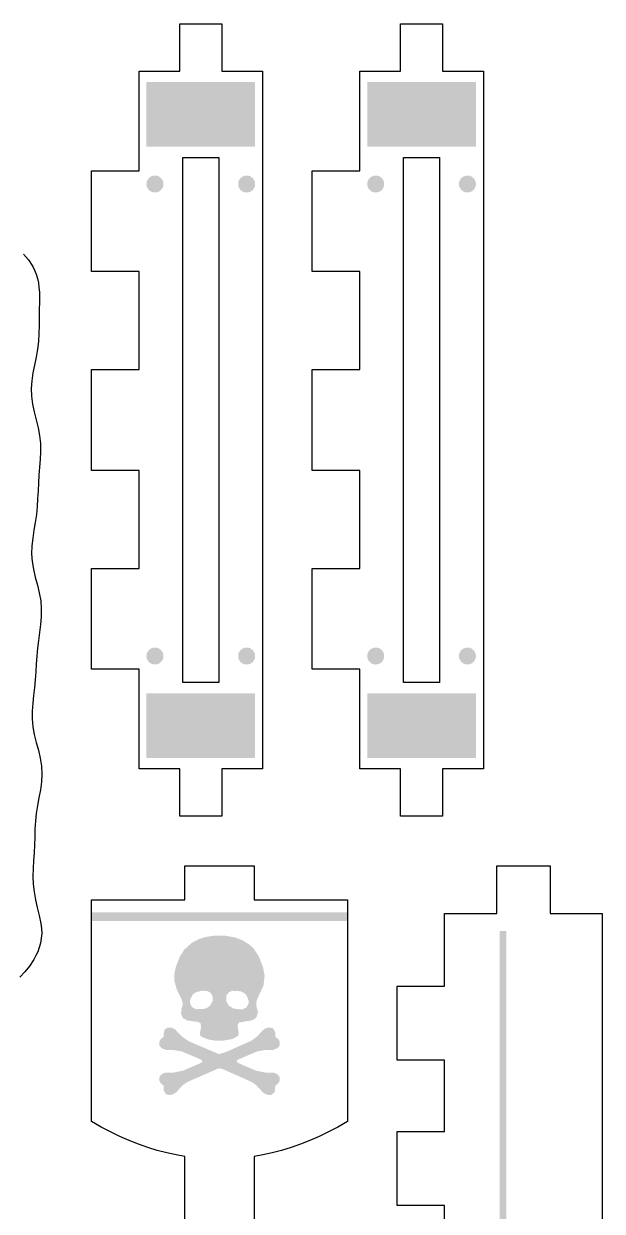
# Model space of a CAD drawing. Header units: millimetres. Extents: x 6 to 297, y 55 to 451.
# Drawn here: x 167 to 201.1, y 174.3 to 244.2 of the extents above; entities that cross this region are included whole.
import ezdxf

# ---------------------------------------------------------------- set-up
doc = ezdxf.new("R2010")
doc.units = ezdxf.units.MM
doc.layers.add('CUT', color=1, linetype='Continuous')
doc.layers.add('RASTER', color=7, linetype='Continuous')

msp = doc.modelspace()

# ---------------------------------------------------------------- hatches: boundary and pattern name
at = {"layer": 'RASTER'}
for points in [[(180.651, 240.8), (180.651, 237), (174.251, 237), (174.251, 240.8)], [(193.651, 240.8), (193.651, 237), (187.251, 237), (187.251, 240.8)], [(175.251, 234.8), (175.247, 234.735), (175.234, 234.671), (175.213, 234.609), (175.184, 234.55), (175.148, 234.496), (175.104, 234.446), (175.055, 234.403), (175.001, 234.367), (174.942, 234.338), (174.88, 234.317), (174.816, 234.304), (174.751, 234.3), (174.686, 234.304), (174.622, 234.317), (174.56, 234.338), (174.501, 234.367), (174.447, 234.403), (174.397, 234.446), (174.354, 234.496), (174.318, 234.55), (174.289, 234.609), (174.268, 234.671), (174.255, 234.735), (174.251, 234.8), (174.255, 234.865), (174.268, 234.929), (174.289, 234.991), (174.318, 235.05), (174.354, 235.104), (174.397, 235.154), (174.447, 235.197), (174.501, 235.233), (174.56, 235.262), (174.622, 235.283), (174.686, 235.296), (174.751, 235.3), (174.816, 235.296), (174.88, 235.283), (174.942, 235.262), (175.001, 235.233), (175.055, 235.197), (175.104, 235.154), (175.148, 235.104), (175.184, 235.05), (175.213, 234.991), (175.234, 234.929), (175.247, 234.865)], [(180.651, 234.8), (180.647, 234.735), (180.634, 234.671), (180.613, 234.609), (180.584, 234.55), (180.548, 234.496), (180.504, 234.446), (180.455, 234.403), (180.401, 234.367), (180.342, 234.338), (180.28, 234.317), (180.216, 234.304), (180.151, 234.3), (180.086, 234.304), (180.022, 234.317), (179.96, 234.338), (179.901, 234.367), (179.847, 234.403), (179.797, 234.446), (179.754, 234.496), (179.718, 234.55), (179.689, 234.609), (179.668, 234.671), (179.655, 234.735), (179.651, 234.8), (179.655, 234.865), (179.668, 234.929), (179.689, 234.991), (179.718, 235.05), (179.754, 235.104), (179.797, 235.154), (179.847, 235.197), (179.901, 235.233), (179.96, 235.262), (180.022, 235.283), (180.086, 235.296), (180.151, 235.3), (180.216, 235.296), (180.28, 235.283), (180.342, 235.262), (180.401, 235.233), (180.455, 235.197), (180.504, 235.154), (180.548, 235.104), (180.584, 235.05), (180.613, 234.991), (180.634, 234.929), (180.647, 234.865)], [(188.251, 234.8), (188.247, 234.735), (188.234, 234.671), (188.213, 234.609), (188.184, 234.55), (188.148, 234.496), (188.104, 234.446), (188.055, 234.403), (188.001, 234.367), (187.942, 234.338), (187.88, 234.317), (187.816, 234.304), (187.751, 234.3), (187.686, 234.304), (187.622, 234.317), (187.56, 234.338), (187.501, 234.367), (187.447, 234.403), (187.397, 234.446), (187.354, 234.496), (187.318, 234.55), (187.289, 234.609), (187.268, 234.671), (187.255, 234.735), (187.251, 234.8), (187.255, 234.865), (187.268, 234.929), (187.289, 234.991), (187.318, 235.05), (187.354, 235.104), (187.397, 235.154), (187.447, 235.197), (187.501, 235.233), (187.56, 235.262), (187.622, 235.283), (187.686, 235.296), (187.751, 235.3), (187.816, 235.296), (187.88, 235.283), (187.942, 235.262), (188.001, 235.233), (188.055, 235.197), (188.104, 235.154), (188.148, 235.104), (188.184, 235.05), (188.213, 234.991), (188.234, 234.929), (188.247, 234.865)], [(193.651, 234.8), (193.647, 234.735), (193.634, 234.671), (193.613, 234.609), (193.584, 234.55), (193.548, 234.496), (193.504, 234.446), (193.455, 234.403), (193.401, 234.367), (193.342, 234.338), (193.28, 234.317), (193.216, 234.304), (193.151, 234.3), (193.086, 234.304), (193.022, 234.317), (192.96, 234.338), (192.901, 234.367), (192.847, 234.403), (192.797, 234.446), (192.754, 234.496), (192.718, 234.55), (192.689, 234.609), (192.668, 234.671), (192.655, 234.735), (192.651, 234.8), (192.655, 234.865), (192.668, 234.929), (192.689, 234.991), (192.718, 235.05), (192.754, 235.104), (192.797, 235.154), (192.847, 235.197), (192.901, 235.233), (192.96, 235.262), (193.022, 235.283), (193.086, 235.296), (193.151, 235.3), (193.216, 235.296), (193.28, 235.283), (193.342, 235.262), (193.401, 235.233), (193.455, 235.197), (193.504, 235.154), (193.548, 235.104), (193.584, 235.05), (193.613, 234.991), (193.634, 234.929), (193.647, 234.865)], [(175.251, 206.999), (175.247, 206.934), (175.234, 206.87), (175.213, 206.808), (175.184, 206.749), (175.148, 206.695), (175.104, 206.645), (175.055, 206.602), (175.001, 206.566), (174.942, 206.537), (174.88, 206.516), (174.816, 206.503), (174.751, 206.499), (174.686, 206.503), (174.622, 206.516), (174.56, 206.537), (174.501, 206.566), (174.447, 206.602), (174.397, 206.645), (174.354, 206.695), (174.318, 206.749), (174.289, 206.808), (174.268, 206.87), (174.255, 206.934), (174.251, 206.999), (174.255, 207.064), (174.268, 207.128), (174.289, 207.19), (174.318, 207.249), (174.354, 207.303), (174.397, 207.353), (174.447, 207.396), (174.501, 207.432), (174.56, 207.461), (174.622, 207.482), (174.686, 207.495), (174.751, 207.499), (174.816, 207.495), (174.88, 207.482), (174.942, 207.461), (175.001, 207.432), (175.055, 207.396), (175.104, 207.353), (175.148, 207.303), (175.184, 207.249), (175.213, 207.19), (175.234, 207.128), (175.247, 207.064)], [(180.651, 206.999), (180.647, 206.934), (180.634, 206.87), (180.613, 206.808), (180.584, 206.749), (180.548, 206.695), (180.504, 206.645), (180.455, 206.602), (180.401, 206.566), (180.342, 206.537), (180.28, 206.516), (180.216, 206.503), (180.151, 206.499), (180.086, 206.503), (180.022, 206.516), (179.96, 206.537), (179.901, 206.566), (179.847, 206.602), (179.797, 206.645), (179.754, 206.695), (179.718, 206.749), (179.689, 206.808), (179.668, 206.87), (179.655, 206.934), (179.651, 206.999), (179.655, 207.064), (179.668, 207.128), (179.689, 207.19), (179.718, 207.249), (179.754, 207.303), (179.797, 207.353), (179.847, 207.396), (179.901, 207.432), (179.96, 207.461), (180.022, 207.482), (180.086, 207.495), (180.151, 207.499), (180.216, 207.495), (180.28, 207.482), (180.342, 207.461), (180.401, 207.432), (180.455, 207.396), (180.504, 207.353), (180.548, 207.303), (180.584, 207.249), (180.613, 207.19), (180.634, 207.128), (180.647, 207.064)], [(188.251, 206.999), (188.247, 206.934), (188.234, 206.87), (188.213, 206.808), (188.184, 206.749), (188.148, 206.695), (188.104, 206.645), (188.055, 206.602), (188.001, 206.566), (187.942, 206.537), (187.88, 206.516), (187.816, 206.503), (187.751, 206.499), (187.686, 206.503), (187.622, 206.516), (187.56, 206.537), (187.501, 206.566), (187.447, 206.602), (187.397, 206.645), (187.354, 206.695), (187.318, 206.749), (187.289, 206.808), (187.268, 206.87), (187.255, 206.934), (187.251, 206.999), (187.255, 207.064), (187.268, 207.128), (187.289, 207.19), (187.318, 207.249), (187.354, 207.303), (187.397, 207.353), (187.447, 207.396), (187.501, 207.432), (187.56, 207.461), (187.622, 207.482), (187.686, 207.495), (187.751, 207.499), (187.816, 207.495), (187.88, 207.482), (187.942, 207.461), (188.001, 207.432), (188.055, 207.396), (188.104, 207.353), (188.148, 207.303), (188.184, 207.249), (188.213, 207.19), (188.234, 207.128), (188.247, 207.064)], [(193.651, 206.999), (193.647, 206.934), (193.634, 206.87), (193.613, 206.808), (193.584, 206.749), (193.548, 206.695), (193.504, 206.645), (193.455, 206.602), (193.401, 206.566), (193.342, 206.537), (193.28, 206.516), (193.216, 206.503), (193.151, 206.499), (193.086, 206.503), (193.022, 206.516), (192.96, 206.537), (192.901, 206.566), (192.847, 206.602), (192.797, 206.645), (192.754, 206.695), (192.718, 206.749), (192.689, 206.808), (192.668, 206.87), (192.655, 206.934), (192.651, 206.999), (192.655, 207.064), (192.668, 207.128), (192.689, 207.19), (192.718, 207.249), (192.754, 207.303), (192.797, 207.353), (192.847, 207.396), (192.901, 207.432), (192.96, 207.461), (193.022, 207.482), (193.086, 207.495), (193.151, 207.499), (193.216, 207.495), (193.28, 207.482), (193.342, 207.461), (193.401, 207.432), (193.455, 207.396), (193.504, 207.353), (193.548, 207.303), (193.584, 207.249), (193.613, 207.19), (193.634, 207.128), (193.647, 207.064)], [(180.651, 204.799), (180.651, 200.999), (174.251, 200.999), (174.251, 204.799)], [(193.651, 204.799), (193.651, 200.999), (187.251, 200.999), (187.251, 204.799)], [(171.051, 191.899), (186.051, 191.899), (186.051, 191.399), (171.051, 191.399)], [(195.451, 190.799), (195.451, 171.399), (195.051, 171.399), (195.051, 190.799)]]:
    msp.add_hatch(color=7, dxfattribs=at).paths.add_polyline_path(points)
h = msp.add_hatch(color=7, dxfattribs=at)
h.paths.add_polyline_path([(178.241, 190.529), (178.797, 190.539), (179.469, 190.423), (179.88, 190.268), (180.305, 190.005), (180.551, 189.784), (180.881, 189.277), (181.12, 188.654), (181.209, 188.152), (181.145, 187.601), (180.734, 186.708), (180.716, 186.43), (180.815, 186.011), (180.741, 185.741), (180.618, 185.618), (180.431, 185.534), (179.71, 185.418), (179.609, 185.248), (179.683, 184.781), (179.641, 184.626), (179.329, 184.446), (178.723, 184.338), (178.354, 184.338), (177.928, 184.404), (177.517, 184.559), (177.419, 184.658), (177.394, 184.756), (177.468, 185.15), (177.436, 185.364), (177.279, 185.453), (176.666, 185.529), (176.393, 185.674), (176.287, 185.937), (176.304, 186.191), (176.385, 186.454), (176.346, 186.735), (176.048, 187.323), (175.893, 187.857), (175.893, 188.275), (175.982, 188.703), (176.221, 189.301), (176.477, 189.71), (176.905, 190.094), (177.303, 190.31), (177.729, 190.45)])
h.paths.add_polyline_path([(177.5, 187.283), (177.148, 187.192), (176.993, 187.077), (176.838, 186.813), (176.806, 186.629), (176.86, 186.437), (176.969, 186.299), (177.163, 186.198), (177.591, 186.208), (177.803, 186.267), (177.992, 186.398), (178.147, 186.685), (178.142, 186.956), (178.027, 187.16), (177.823, 187.276)], flags=0)
h.paths.add_polyline_path([(179.297, 187.283), (179.11, 187.2), (178.954, 186.986), (178.954, 186.661), (179.085, 186.422), (179.348, 186.243), (179.732, 186.184), (179.939, 186.198), (180.158, 186.324), (180.259, 186.518), (180.273, 186.7), (180.133, 187.028), (179.978, 187.168), (179.791, 187.251)], flags=0)
h.paths.add_polyline_path([(175.509, 185.116), (175.728, 185.108), (175.918, 185.027), (176.353, 184.577), (176.764, 184.299), (178.526, 183.551), (178.937, 183.681), (180.419, 184.34), (180.748, 184.577), (181.127, 184.985), (181.265, 185.069), (181.479, 185.125), (181.701, 185.076), (181.831, 184.862), (181.838, 184.574), (182.003, 184.444), (182.087, 184.306), (182.085, 184.053), (181.979, 183.912), (181.703, 183.794), (181.282, 183.797), (180.775, 183.713), (179.602, 183.213), (179.56, 183.132), (179.619, 183.044), (180.702, 182.576), (181.233, 182.468), (181.784, 182.453), (181.979, 182.352), (182.085, 182.212), (182.085, 181.961), (182.003, 181.821), (181.838, 181.69), (181.799, 181.311), (181.612, 181.154), (181.479, 181.139), (181.265, 181.196), (181.103, 181.304), (180.724, 181.712), (180.468, 181.899), (178.716, 182.682), (178.502, 182.714), (176.634, 181.899), (176.378, 181.712), (175.999, 181.304), (175.837, 181.196), (175.623, 181.139), (175.404, 181.191), (175.271, 181.402), (175.263, 181.69), (175.099, 181.821), (175.017, 181.961), (175.017, 182.212), (175.123, 182.352), (175.318, 182.453), (175.869, 182.468), (176.4, 182.576), (177.483, 183.044), (177.542, 183.132), (177.5, 183.213), (176.326, 183.713), (175.82, 183.797), (175.399, 183.794), (175.123, 183.912), (175.017, 184.053), (175.015, 184.306), (175.099, 184.444), (175.263, 184.574), (175.254, 184.756), (175.327, 185.002)])

# ---------------------------------------------------------------- linework, layer by layer
at = {"layer": 'CUT'}
for points in [[(181.091, 241.44), (181.091, 200.359), (178.691, 200.359), (178.691, 197.559), (176.211, 197.559), (176.211, 200.359), (173.811, 200.359), (173.811, 206.216), (171.011, 206.216), (171.011, 212.154), (173.811, 212.154), (173.811, 217.931), (171.011, 217.931), (171.011, 223.868), (173.811, 223.868), (173.811, 229.645), (171.011, 229.645), (171.011, 235.583), (173.811, 235.583), (173.811, 241.44), (176.211, 241.44), (176.211, 244.24), (178.691, 244.24), (178.691, 241.44)], [(194.091, 241.44), (194.091, 200.359), (191.691, 200.359), (191.691, 197.559), (189.211, 197.559), (189.211, 200.359), (186.811, 200.359), (186.811, 206.216), (184.011, 206.216), (184.011, 212.154), (186.811, 212.154), (186.811, 217.931), (184.011, 217.931), (184.011, 223.868), (186.811, 223.868), (186.811, 229.645), (184.011, 229.645), (184.011, 235.583), (186.811, 235.583), (186.811, 241.44), (189.211, 241.44), (189.211, 244.24), (191.691, 244.24), (191.691, 241.44)], [(178.511, 236.36), (178.511, 205.439), (176.391, 205.439), (176.391, 236.36)], [(191.511, 236.36), (191.511, 205.439), (189.391, 205.439), (189.391, 236.36)], [(201.091, 191.839), (201.091, 170.359), (198.024, 170.359), (198.024, 167.559), (194.878, 167.559), (194.878, 170.359), (191.811, 170.359), (191.811, 174.639), (189.011, 174.639), (189.011, 178.999), (191.811, 178.999), (191.811, 183.199), (189.011, 183.199), (189.011, 187.559), (191.811, 187.559), (191.811, 191.839), (194.878, 191.839), (194.878, 194.639), (198.024, 194.639), (198.024, 191.839)]]:
    msp.add_lwpolyline(points, close=True, dxfattribs=at)
for points in [[(167.015, 230.67), (167.305, 230.336), (167.557, 229.943), (167.66, 229.717), (167.755, 229.488), (167.824, 229.236), (167.883, 228.982), (167.917, 228.708), (167.943, 228.435), (167.946, 228.144), (167.948, 227.857), (167.936, 227.391), (167.93, 226.928), (167.927, 226.464), (167.917, 226), (167.89, 225.534), (167.837, 225.069), (167.758, 224.603), (167.662, 224.139), (167.567, 223.677), (167.494, 223.216), (167.46, 222.756), (167.476, 222.297), (167.542, 221.837), (167.645, 221.376), (167.764, 220.913), (167.876, 220.448), (167.961, 219.982), (168.008, 219.515), (168.016, 219.049), (167.994, 218.583), (167.957, 218.119), (167.918, 217.656), (167.887, 217.193), (167.864, 216.73), (167.842, 216.266), (167.813, 215.802), (167.767, 215.337), (167.702, 214.872), (167.626, 214.408), (167.551, 213.946), (167.497, 213.485), (167.481, 213.025), (167.512, 212.566), (167.589, 212.106), (167.7, 211.644), (167.825, 211.181), (167.939, 210.715), (168.021, 210.249), (168.059, 209.782), (168.051, 209.315), (168.008, 208.849), (167.947, 208.385), (167.883, 207.922), (167.83, 207.459), (167.791, 206.997), (167.763, 206.534), (167.737, 206.07), (167.704, 205.606), (167.659, 205.142), (167.606, 204.678), (167.555, 204.215), (167.522, 203.754), (167.522, 203.294), (167.564, 202.834), (167.647, 202.373), (167.761, 201.912), (167.884, 201.448), (167.993, 200.982), (168.066, 200.515), (168.091, 200.048), (168.066, 199.581), (168.003, 199.115), (167.918, 198.65), (167.834, 198.187), (167.763, 197.725), (167.714, 197.264), (167.685, 196.802), (167.668, 196.339), (167.653, 195.875), (167.632, 195.411), (167.605, 194.948), (167.578, 194.485), (167.565, 194.023), (167.579, 193.562), (167.628, 193.102), (167.712, 192.641), (167.821, 192.179), (167.936, 191.715), (168.034, 191.245), (168.067, 190.953), (168.082, 190.655), (168.058, 190.374), (168.016, 190.095), (167.941, 189.837), (167.854, 189.584), (167.743, 189.355), (167.626, 189.128), (167.361, 188.735), (167.079, 188.39), (166.791, 188.087)], [(176.511, 172.595), (176.511, 177.522), (175.993, 177.614), (175.441, 177.736), (174.89, 177.882), (174.338, 178.051), (173.787, 178.244), (173.236, 178.461), (172.684, 178.701), (172.133, 178.965), (171.582, 179.253), (171.011, 179.576), (171.011, 192.639), (176.511, 192.639), (176.511, 194.639), (180.591, 194.639), (180.591, 192.639), (186.091, 192.639), (186.091, 179.576), (185.52, 179.253), (184.969, 178.965), (184.418, 178.701), (183.866, 178.461), (183.315, 178.244), (182.763, 178.051), (182.212, 177.882), (181.66, 177.736), (181.109, 177.614), (180.591, 177.522), (180.591, 172.595)]]:
    msp.add_lwpolyline(points, dxfattribs=at)

doc.saveas('drawing.dxf')
